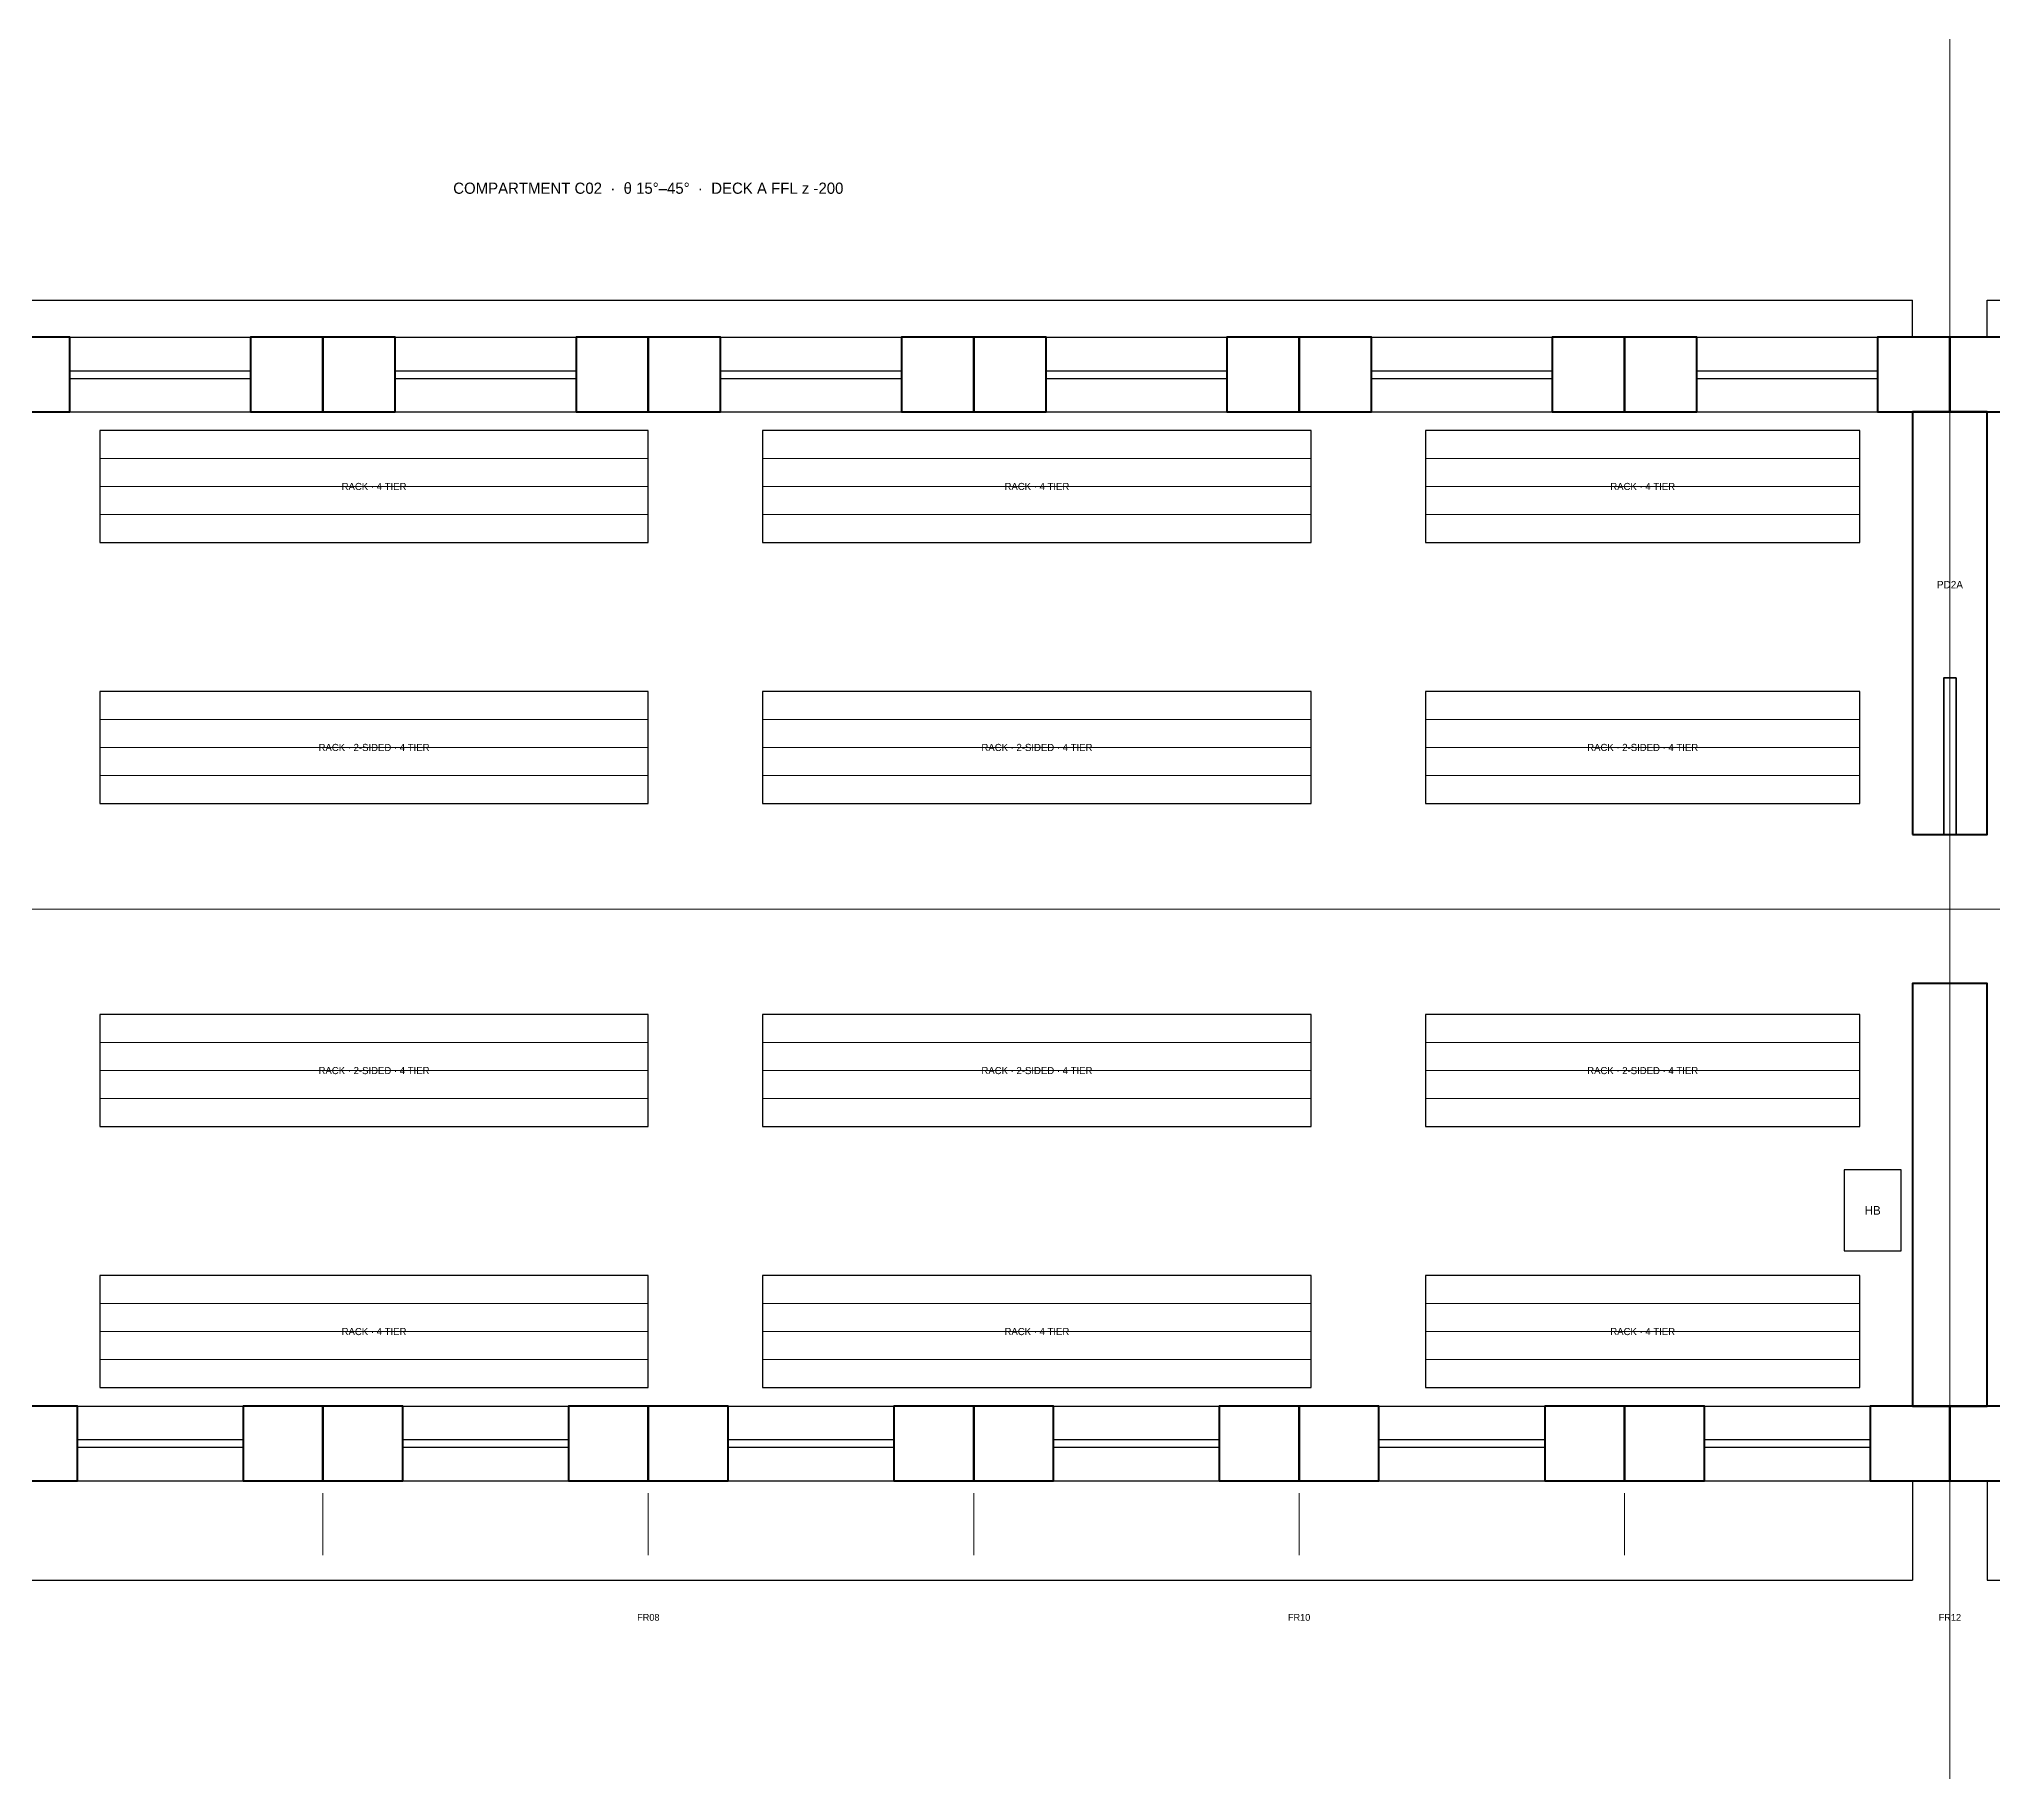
# Model space of a CAD drawing. Header units: millimetres. Extents: x 0 to 254927, y -7000 to 7000.
# Drawn here: x 28314 to 44034, y -7000 to 7000 of the extents above; entities that cross this region are included whole.
import ezdxf
from ezdxf.enums import TextEntityAlignment as Align

# ---------------------------------------------------------------- set-up
doc = ezdxf.new("R2010")
doc.units = ezdxf.units.MM
doc.linetypes.add('CENTER', pattern=[5.08, 3.175, -0.635, 0.635, -0.635])
doc.linetypes.add('DASHED', pattern=[1.524, 1.27, -0.254])
for name, color, linetype, lineweight in [('A-ANNO-DIMS', 2, 'CONTINUOUS', 18), ('A-ANNO-NOTE', 7, 'CONTINUOUS', 18), ('A-ANNO-TEXT', 7, 'CONTINUOUS', 25), ('A-CNTR', 9, 'CENTER', 13), ('A-DOOR-PRES', 1, 'CONTINUOUS', 35), ('A-EQPM', 30, 'CONTINUOUS', 25), ('A-FURN', 8, 'CONTINUOUS', 18), ('A-GLAZ', 5, 'CONTINUOUS', 25), ('A-GRID', 9, 'CENTER', 18), ('A-HIDN', 8, 'DASHED', 18), ('A-WALL-BHD', 7, 'CONTINUOUS', 50), ('A-WALL-PRHU', 7, 'CONTINUOUS', 70)]:
    doc.layers.add(name, color=color, linetype=linetype, lineweight=lineweight)
doc.styles.add('OpenSansCondensed-Light', font='OpenSansCondensed-Light.ttf')
doc.dimstyles.new('EZDXF', dxfattribs={"dimtxt": 0.25, "dimasz": 0.175, "dimexe": 0.375, "dimexo": 0.125, "dimgap": 0.1, "dimtad": 1, "dimlfac": 100, "dimzin": 12, "dimdsep": 46, "dimtxsty": 'OpenSansCondensed-Light', "dimblk": 'ARCHTICK', "dimcen": 2.5, "dimazin": 3, "dimtfac": 0.5, "dimtmove": 2, "dimatfit": 3})

# ---------------------------------------------------------------- blocks, each defined once
blk = doc.blocks.new('_ARCHTICK')
at = {"color": 0, "linetype": 'BYBLOCK', "const_width": 0.15}
blk.add_lwpolyline([(-0.5, -0.5), (0.5, 0.5)], dxfattribs=at)

msp = doc.modelspace()

# ---------------------------------------------------------------- linework, layer by layer
at = {"layer": 'A-ANNO-DIMS'}
for p, q in [((30597.93266, -4700), (30597.93266, -5200)), ((33215.92654, -4700), (33215.92654, -5200)), ((35833.92041, -4700), (35833.92041, -5200)), ((38451.91429, -4700), (38451.91429, -5200)), ((41069.90817, -4700), (41069.90817, -5200)), ((43687.90205, -4700), (43687.90205, -5200)), ((43687.90205, -4700), (43687.90205, -5200))]:
    msp.add_line(p, q, dxfattribs=at)
at = {"layer": 'A-CNTR'}
msp.add_line((0, 0), (254927.41229, 0), dxfattribs=at)
at = {"layer": 'A-DOOR-PRES'}
for p, q in [((43387.90205, 600), (43987.90205, 600)), ((43387.90205, -600), (43987.90205, -600))]:
    msp.add_line(p, q, dxfattribs=at)
msp.add_lwpolyline([(43637.90205, 600), (43737.90205, 600), (43737.90205, 1860), (43637.90205, 1860)], close=True, dxfattribs=at)
at = {"layer": 'A-EQPM'}
for points in [[(28802.12411, 2950), (33215.92654, 2950), (33215.92654, 3850), (28802.12411, 3850)], [(34135.46871, 2950), (38549.27114, 2950), (38549.27114, 3850), (34135.46871, 3850)], [(39468.81331, 2950), (42963.07356, 2950), (42963.07356, 3850), (39468.81331, 3850)], [(28802.12411, 850), (33215.92654, 850), (33215.92654, 1750), (28802.12411, 1750)], [(34135.46871, 850), (38549.27114, 850), (38549.27114, 1750), (34135.46871, 1750)], [(39468.81331, 850), (42963.07356, 850), (42963.07356, 1750), (39468.81331, 1750)], [(28802.12411, -1750), (33215.92654, -1750), (33215.92654, -850), (28802.12411, -850)], [(34135.46871, -1750), (38549.27114, -1750), (38549.27114, -850), (34135.46871, -850)], [(39468.81331, -1750), (42963.07356, -1750), (42963.07356, -850), (39468.81331, -850)], [(42836.17674, -2750), (43295.94783, -2750), (43295.94783, -2100), (42836.17674, -2100)], [(28802.12411, -3850), (33215.92654, -3850), (33215.92654, -2950), (28802.12411, -2950)], [(34135.46871, -3850), (38549.27114, -3850), (38549.27114, -2950), (34135.46871, -2950)], [(39468.81331, -3850), (42963.07356, -3850), (42963.07356, -2950), (39468.81331, -2950)]]:
    msp.add_lwpolyline(points, close=True, dxfattribs=at)
at = {"layer": 'A-FURN'}
for p, q in [((28802.12411, 3625), (33215.92654, 3625)), ((34135.46871, 3625), (38549.27114, 3625)), ((39468.81331, 3625), (42963.07356, 3625)), ((28802.12411, 3400), (33215.92654, 3400)), ((34135.46871, 3400), (38549.27114, 3400)), ((39468.81331, 3400), (42963.07356, 3400)), ((28802.12411, 3175), (33215.92654, 3175)), ((34135.46871, 3175), (38549.27114, 3175)), ((39468.81331, 3175), (42963.07356, 3175)), ((28802.12411, 1525), (33215.92654, 1525)), ((34135.46871, 1525), (38549.27114, 1525)), ((39468.81331, 1525), (42963.07356, 1525)), ((28802.12411, 1300), (33215.92654, 1300)), ((34135.46871, 1300), (38549.27114, 1300)), ((39468.81331, 1300), (42963.07356, 1300)), ((28802.12411, 1075), (33215.92654, 1075)), ((34135.46871, 1075), (38549.27114, 1075)), ((39468.81331, 1075), (42963.07356, 1075)), ((28802.12411, -1075), (33215.92654, -1075)), ((34135.46871, -1075), (38549.27114, -1075)), ((39468.81331, -1075), (42963.07356, -1075)), ((28802.12411, -1300), (33215.92654, -1300)), ((34135.46871, -1300), (38549.27114, -1300)), ((39468.81331, -1300), (42963.07356, -1300)), ((28802.12411, -1525), (33215.92654, -1525)), ((34135.46871, -1525), (38549.27114, -1525)), ((39468.81331, -1525), (42963.07356, -1525)), ((28802.12411, -3175), (33215.92654, -3175)), ((34135.46871, -3175), (38549.27114, -3175)), ((39468.81331, -3175), (42963.07356, -3175)), ((28802.12411, -3400), (33215.92654, -3400)), ((34135.46871, -3400), (38549.27114, -3400)), ((39468.81331, -3400), (42963.07356, -3400)), ((28802.12411, -3625), (33215.92654, -3625)), ((34135.46871, -3625), (38549.27114, -3625)), ((39468.81331, -3625), (42963.07356, -3625))]:
    msp.add_line(p, q, dxfattribs=at)
at = {"layer": 'A-GLAZ'}
for p, q in [((28561.66299, 4600), (30016.20845, 4600)), ((31179.65687, 4600), (32634.20232, 4600)), ((33797.65075, 4600), (35252.1962, 4600)), ((36415.64463, 4600), (37870.19008, 4600)), ((39033.6385, 4600), (40488.18396, 4600)), ((41651.63238, 4600), (43106.17784, 4600)), ((28561.66299, 4330), (30016.20845, 4330)), ((28561.66299, 4270), (30016.20845, 4270)), ((31179.65687, 4330), (32634.20232, 4330)), ((31179.65687, 4270), (32634.20232, 4270)), ((33797.65075, 4330), (35252.1962, 4330)), ((33797.65075, 4270), (35252.1962, 4270)), ((36415.64463, 4330), (37870.19008, 4330)), ((36415.64463, 4270), (37870.19008, 4270)), ((39033.6385, 4330), (40488.18396, 4330)), ((39033.6385, 4270), (40488.18396, 4270)), ((41651.63238, 4330), (43106.17784, 4330)), ((41651.63238, 4270), (43106.17784, 4270)), ((28561.66299, 4000), (30016.20845, 4000)), ((31179.65687, 4000), (32634.20232, 4000)), ((33797.65075, 4000), (35252.1962, 4000)), ((36415.64463, 4000), (37870.19008, 4000)), ((39033.6385, 4000), (40488.18396, 4000)), ((41651.63238, 4000), (43106.17784, 4000)), ((28622.26905, -4000), (29955.60239, -4000)), ((31240.26293, -4000), (32573.59626, -4000)), ((33858.25681, -4000), (35191.59014, -4000)), ((36476.25069, -4000), (37809.58402, -4000)), ((39094.24456, -4000), (40427.5779, -4000)), ((41712.23844, -4000), (43045.57178, -4000)), ((28622.26905, -4270), (29955.60239, -4270)), ((28622.26905, -4330), (29955.60239, -4330)), ((31240.26293, -4270), (32573.59626, -4270)), ((31240.26293, -4330), (32573.59626, -4330)), ((33858.25681, -4270), (35191.59014, -4270)), ((33858.25681, -4330), (35191.59014, -4330)), ((36476.25069, -4270), (37809.58402, -4270)), ((36476.25069, -4330), (37809.58402, -4330)), ((39094.24456, -4270), (40427.5779, -4270)), ((39094.24456, -4330), (40427.5779, -4330)), ((41712.23844, -4270), (43045.57178, -4270)), ((41712.23844, -4330), (43045.57178, -4330)), ((28622.26905, -4600), (29955.60239, -4600)), ((31240.26293, -4600), (32573.59626, -4600)), ((33858.25681, -4600), (35191.59014, -4600)), ((36476.25069, -4600), (37809.58402, -4600)), ((39094.24456, -4600), (40427.5779, -4600)), ((41712.23844, -4600), (43045.57178, -4600))]:
    msp.add_line(p, q, dxfattribs=at)
at = {"layer": 'A-GRID'}
msp.add_line((43687.90205, -7000), (43687.90205, 7000), dxfattribs=at)
msp.add_line((43687.90205, -7000), (43687.90205, 7000), dxfattribs=at)
at = {"layer": 'A-HIDN'}
msp.add_line((43687.90205, -600), (43687.90205, 600), dxfattribs=at)
at = {"layer": 'A-WALL-BHD'}
for points in [[(43387.90205, 600), (43987.90205, 600), (43987.90205, 4000), (43387.90205, 4000)], [(43387.90205, -4000), (43987.90205, -4000), (43987.90205, -600), (43387.90205, -600)]]:
    msp.add_lwpolyline(points, close=True, dxfattribs=at)
at = {"layer": 'A-WALL-PRHU'}
for points in [[(27979.93878, 4000), (28561.66299, 4000), (28561.66299, 4600), (27979.93878, 4600)], [(30016.20845, 4000), (30597.93266, 4000), (30597.93266, 4600), (30016.20845, 4600)], [(30597.93266, 4000), (31179.65687, 4000), (31179.65687, 4600), (30597.93266, 4600)], [(32634.20232, 4000), (33215.92654, 4000), (33215.92654, 4600), (32634.20232, 4600)], [(33215.92654, 4000), (33797.65075, 4000), (33797.65075, 4600), (33215.92654, 4600)], [(35252.1962, 4000), (35833.92041, 4000), (35833.92041, 4600), (35252.1962, 4600)], [(35833.92041, 4000), (36415.64463, 4000), (36415.64463, 4600), (35833.92041, 4600)], [(37870.19008, 4000), (38451.91429, 4000), (38451.91429, 4600), (37870.19008, 4600)], [(38451.91429, 4000), (39033.6385, 4000), (39033.6385, 4600), (38451.91429, 4600)], [(40488.18396, 4000), (41069.90817, 4000), (41069.90817, 4600), (40488.18396, 4600)], [(41069.90817, 4000), (41651.63238, 4000), (41651.63238, 4600), (41069.90817, 4600)], [(43106.17784, 4000), (43687.90205, 4000), (43687.90205, 4600), (43106.17784, 4600)], [(43687.90205, 4000), (44269.62626, 4000), (44269.62626, 4600), (43687.90205, 4600)], [(27979.93878, -4600), (28622.26905, -4600), (28622.26905, -4000), (27979.93878, -4000)], [(29955.60239, -4600), (30597.93266, -4600), (30597.93266, -4000), (29955.60239, -4000)], [(30597.93266, -4600), (31240.26293, -4600), (31240.26293, -4000), (30597.93266, -4000)], [(32573.59626, -4600), (33215.92654, -4600), (33215.92654, -4000), (32573.59626, -4000)], [(33215.92654, -4600), (33858.25681, -4600), (33858.25681, -4000), (33215.92654, -4000)], [(35191.59014, -4600), (35833.92041, -4600), (35833.92041, -4000), (35191.59014, -4000)], [(35833.92041, -4600), (36476.25069, -4600), (36476.25069, -4000), (35833.92041, -4000)], [(37809.58402, -4600), (38451.91429, -4600), (38451.91429, -4000), (37809.58402, -4000)], [(38451.91429, -4600), (39094.24456, -4600), (39094.24456, -4000), (38451.91429, -4000)], [(40427.5779, -4600), (41069.90817, -4600), (41069.90817, -4000), (40427.5779, -4000)], [(41069.90817, -4600), (41712.23844, -4600), (41712.23844, -4000), (41069.90817, -4000)], [(43045.57178, -4600), (43687.90205, -4600), (43687.90205, -4000), (43045.57178, -4000)], [(43687.90205, -4600), (44330.23232, -4600), (44330.23232, -4000), (43687.90205, -4000)]]:
    msp.add_lwpolyline(points, close=True, dxfattribs=at)

# ---------------------------------------------------------------- texts
at = {"layer": 'A-ANNO-NOTE'}
for s, height, p in [('RACK · 4 TIER', 57.5, (31009.02532, 3400)), ('RACK · 4 TIER', 57.5, (36342.36992, 3400)), ('RACK · 4 TIER', 57.5, (41215.94344, 3400)), ('RACK · 2-SIDED · 4 TIER', 57.5, (31009.02532, 1300)), ('RACK · 2-SIDED · 4 TIER', 57.5, (36342.36992, 1300)), ('RACK · 2-SIDED · 4 TIER', 57.5, (41215.94344, 1300)), ('RACK · 2-SIDED · 4 TIER', 57.5, (31009.02532, -1300)), ('RACK · 2-SIDED · 4 TIER', 57.5, (36342.36992, -1300)), ('RACK · 2-SIDED · 4 TIER', 57.5, (41215.94344, -1300)), ('HB', 70, (43066.06229, -2425)), ('RACK · 4 TIER', 57.5, (31009.02532, -3400)), ('RACK · 4 TIER', 57.5, (36342.36992, -3400)), ('RACK · 4 TIER', 57.5, (41215.94344, -3400)), ('FR08', 55, (33215.92654, -5700)), ('FR10', 55, (38451.91429, -5700)), ('FR12', 55, (43687.90205, -5700)), ('FR12', 55, (43687.90205, -5700))]:
    msp.add_text(s, height=height, dxfattribs=at).set_placement(p, align=Align.MIDDLE_CENTER)
at = {"layer": 'A-ANNO-TEXT'}
for s, height, p in [('COMPARTMENT C02  ·  θ 15°–45°  ·  DECK A FFL z -200', 90, (33215.92654, 5800)), ('PD2A', 60, (43687.90205, 2610))]:
    msp.add_text(s, height=height, dxfattribs=at).set_placement(p, align=Align.MIDDLE_CENTER)

# ---------------------------------------------------------------- dimensions: what is measured, and where the dimension line sits
at = {"layer": 'A-ANNO-DIMS'}
for base, p1, p2 in [((23043.951024, 4900), (23043.951024, 4600), (43387.902048, 4600)), ((43987.90205, 4900), (43987.90205, 4600), (64331.85307, 4600)), ((23043.951024, -5400), (23043.951024, -4600), (43387.902048, -4600)), ((43987.90205, -5400), (43987.90205, -4600), (64331.85307, -4600))]:
    msp.add_linear_dim(base=base, p1=p1, p2=p2, dimstyle='EZDXF', dxfattribs=at).render()

doc.saveas('drawing.dxf')
